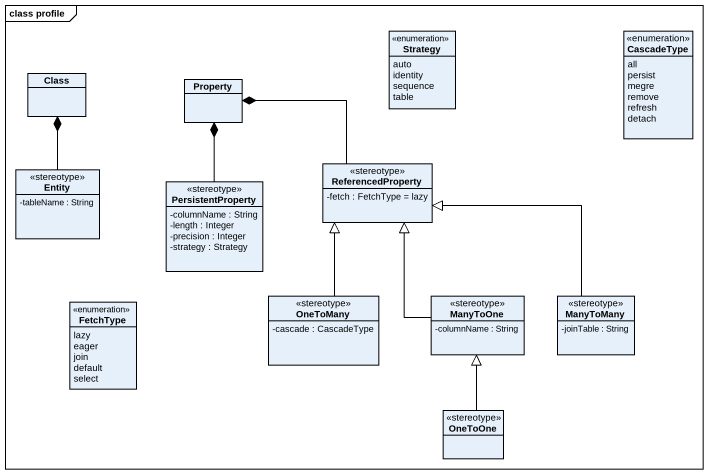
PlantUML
@startuml
mainframe class profile
hide circle
hide empty members
skinparam classAttributeIconSize 0
enum Strategy {
  auto
  identity
  sequence
  table
}
enum CascadeType {
  all
  persist
  megre
  remove
  refresh
  detach
}
class "Class" as Class_
class Property
class "Entity" as Entity_ <<stereotype>> {
  -tableName : String
}
class ReferencedProperty <<stereotype>> {
  -fetch : FetchType = lazy
}
class PersistentProperty <<stereotype>> {
  -columnName : String
  -length : Integer
  -precision : Integer
  -strategy : Strategy
}
enum FetchType {
  lazy
  eager
  join
  default
  select
}
class OneToMany <<stereotype>> {
  -cascade : CascadeType
}
class ManyToOne <<stereotype>> {
  -columnName : String
}
class ManyToMany <<stereotype>> {
  -joinTable : String
}
class OneToOne <<stereotype>>
Entity_ -up-* Class_
ReferencedProperty -left-* Property
PersistentProperty -up-* Property
OneToMany -up-|> ReferencedProperty
ManyToOne -up-|> ReferencedProperty
ManyToMany -up-|> ReferencedProperty
OneToOne -up-|> ManyToOne
@enduml
